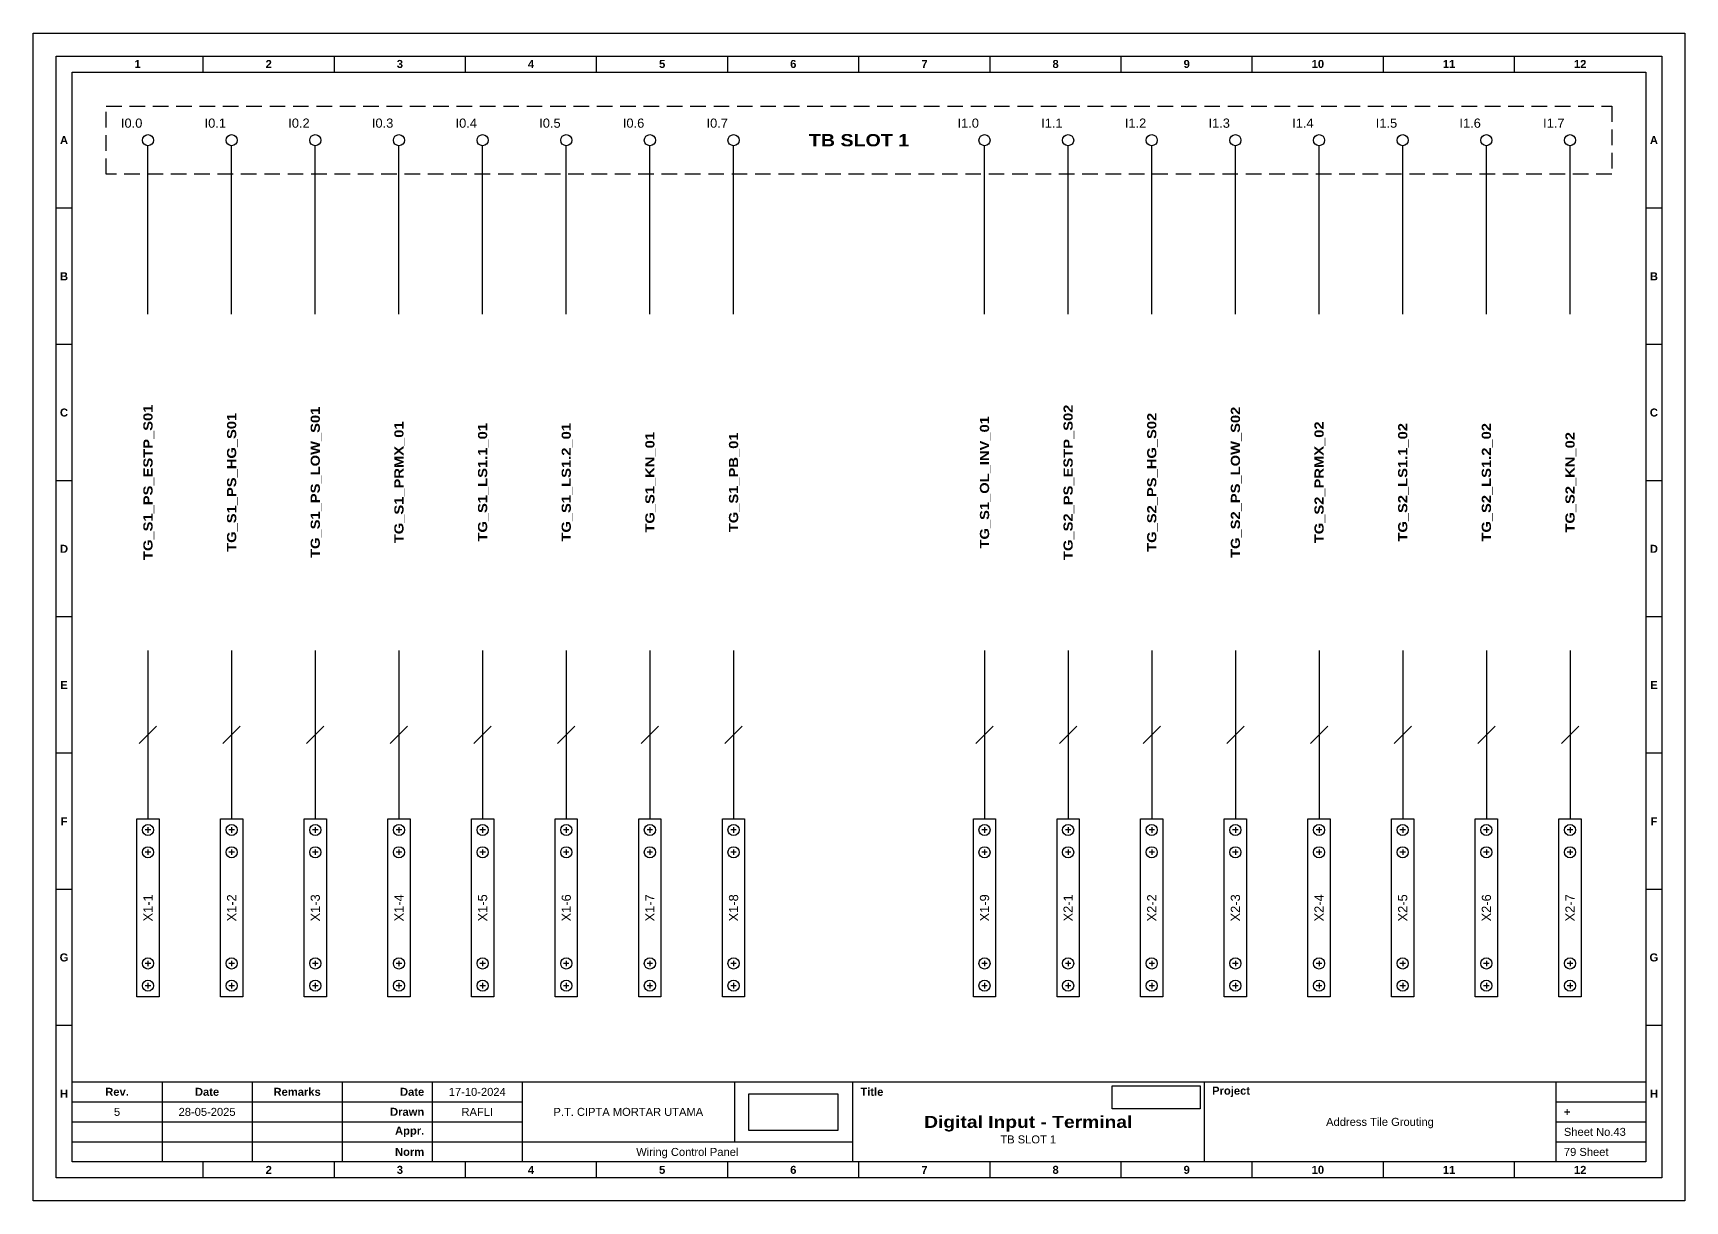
# Model space of a CAD drawing. Header units: millimetres. Extents: x 1758 to 3576, y 1915 to 2566.
# Drawn here: x 1758.5 to 2027.8, y 2375.9 to 2566.3 of the extents above; entities that cross this region are included whole.
import ezdxf
from ezdxf.enums import TextEntityAlignment as Align

# ---------------------------------------------------------------- set-up
doc = ezdxf.new("R2010")
doc.units = ezdxf.units.MM
doc.linetypes.add('HIDDEN', pattern=[9.525, 6.35, -3.175])
doc.styles.add('Bold', font='ariblk.ttf', dxfattribs={"height": 25.4})
doc.styles.get("Standard").update_dxf_attribs({"font": 'arial.ttf'})
picture_1 = doc.add_image_def('image1.png', size_in_pixel=(2048, 847))
picture_2 = doc.add_image_def('image2.png', size_in_pixel=(2092, 542))

# ---------------------------------------------------------------- blocks, each defined once
blk = doc.blocks.new('KOP MU PROJECT')
at = {"color": 6, "ltscale": 50}
for p, q in [((27.74, 184.05), (27.74, 186.66)), ((49.13, 184.05), (49.13, 186.66)), ((70.51, 184.05), (70.51, 186.66)), ((91.89, 184.05), (91.89, 186.66)), ((113.27, 184.05), (113.27, 186.66)), ((134.66, 184.05), (134.66, 186.66)), ((156.04, 184.05), (156.04, 186.66)), ((177.42, 184.05), (177.42, 186.66)), ((198.8, 184.05), (198.8, 186.66)), ((220.19, 184.05), (220.19, 186.66)), ((241.57, 184.05), (241.57, 186.66)), ((6.36, 161.84), (3.75, 161.84)), ((265.59, 161.84), (262.98, 161.84)), ((6.36, 139.63), (3.75, 139.63)), ((265.59, 139.63), (262.98, 139.63)), ((6.36, 117.42), (3.75, 117.42)), ((265.59, 117.42), (262.98, 117.42)), ((6.36, 95.22), (3.75, 95.22)), ((265.59, 95.22), (262.98, 95.22)), ((6.36, 73.01), (3.75, 73.01)), ((265.59, 73.01), (262.98, 73.01)), ((6.36, 50.8), (3.75, 50.8)), ((265.59, 50.8), (262.98, 50.8)), ((6.36, 28.59), (3.75, 28.59)), ((265.59, 28.59), (262.98, 28.59)), ((27.74, 3.75), (27.74, 6.36)), ((49.13, 3.75), (49.13, 6.36)), ((70.51, 3.75), (70.51, 6.36)), ((91.89, 3.75), (91.89, 6.36)), ((113.27, 3.75), (113.27, 6.36)), ((134.66, 3.75), (134.66, 6.36)), ((156.04, 3.75), (156.04, 6.36)), ((177.42, 3.75), (177.42, 6.36)), ((198.8, 3.75), (198.8, 6.36)), ((220.19, 3.75), (220.19, 6.36)), ((241.57, 3.75), (241.57, 6.36))]:
    blk.add_line(p, q, dxfattribs=at)
at = {"ltscale": 50}
for p, q in [((6.36, 19.41), (262.98, 19.41)), ((21.04, 19.41), (21.04, 6.36)), ((35.72, 19.41), (35.72, 6.36)), ((50.41, 19.41), (50.41, 6.36)), ((65.09, 19.41), (65.09, 6.36)), ((79.77, 19.41), (79.77, 6.36)), ((114.35, 19.41), (114.35, 9.62)), ((133.6, 19.41), (133.6, 6.36)), ((190.95, 19.41), (190.95, 6.36)), ((248.3, 19.41), (248.3, 6.36)), ((6.36, 16.15), (79.77, 16.15)), ((248.3, 16.15), (262.98, 16.15)), ((6.36, 12.89), (79.77, 12.89)), ((248.3, 12.89), (262.98, 12.89)), ((6.36, 9.62), (133.6, 9.62)), ((248.3, 9.62), (262.98, 9.62))]:
    blk.add_line(p, q, dxfattribs=at)
at = {"color": 1, "ltscale": 50}
blk.add_lwpolyline([(269.34, 0), (0, 0), (0, 190.41), (269.34, 190.41)], close=True, dxfattribs=at)
at = {"color": 6, "ltscale": 50}
for points in [[(265.59, 3.75), (3.75, 3.75), (3.75, 186.66), (265.59, 186.66)], [(262.98, 6.36), (6.36, 6.36), (6.36, 184.05), (262.98, 184.05)]]:
    blk.add_lwpolyline(points, close=True, dxfattribs=at)
at = {"ltscale": 50, "char_height": 1.305, "attachment_point": 4}
for s, width, heights, insert in [('\\pxqc;{\\fArial|b1|i0|c0|p34;1}', 21.3825, [2.51], (6.36, 185.36)), ('\\pxqc;{\\fArial|b1|i0|c0|p34;2}', 21.3825, [2.51], (27.74, 185.36)), ('\\pxqc;{\\fArial|b1|i0|c0|p34;3}', 21.3825, [2.51], (49.13, 185.36)), ('\\pxqc;{\\fArial|b1|i0|c0|p34;4}', 21.3825, [2.51], (70.51, 185.36)), ('\\pxqc;{\\fArial|b1|i0|c0|p34;5}', 21.3825, [2.51], (91.89, 185.36)), ('\\pxqc;{\\fArial|b1|i0|c0|p34;6}', 21.3825, [2.51], (113.27, 185.36)), ('\\pxqc;{\\fArial|b1|i0|c0|p34;7}', 21.3825, [2.51], (134.66, 185.36)), ('\\pxqc;{\\fArial|b1|i0|c0|p34;8}', 21.3825, [2.51], (156.04, 185.36)), ('\\pxqc;{\\fArial|b1|i0|c0|p34;9}', 21.3825, [2.51], (177.42, 185.36)), ('\\pxqc;{\\fArial|b1|i0|c0|p34;10}', 21.3825, [2.51], (198.8, 185.36)), ('\\pxqc;{\\fArial|b1|i0|c0|p34;11}', 21.3825, [2.51], (220.19, 185.36)), ('\\pxqc;{\\fArial|b1|i0|c0|p34;12}', 21.3825, [2.51], (241.57, 185.36)), ('\\pxqc;{\\fArial|b1|i0|c0|p34;A}', 2.61, [2.51], (3.75, 172.95)), ('\\pxqc;{\\fArial|b1|i0|c0|p34;A}', 2.61, [2.51], (262.98, 172.95)), ('\\pxqc;{\\fArial|b1|i0|c0|p34;B}', 2.61, [2.51], (3.75, 150.74)), ('\\pxqc;{\\fArial|b1|i0|c0|p34;B}', 2.61, [2.51], (262.98, 150.74)), ('\\pxqc;{\\fArial|b1|i0|c0|p34;C}', 2.61, [2.51], (3.75, 128.53)), ('\\pxqc;{\\fArial|b1|i0|c0|p34;C}', 2.61, [2.51], (262.98, 128.53)), ('\\pxqc;{\\fArial|b1|i0|c0|p34;D}', 2.61, [2.51], (3.75, 106.32)), ('\\pxqc;{\\fArial|b1|i0|c0|p34;D}', 2.61, [2.51], (262.98, 106.32)), ('\\pxqc;{\\fArial|b1|i0|c0|p34;E}', 2.61, [2.51], (3.75, 84.11)), ('\\pxqc;{\\fArial|b1|i0|c0|p34;E}', 2.61, [2.51], (262.98, 84.11)), ('\\pxqc;{\\fArial|b1|i0|c0|p34;F}', 2.61, [2.51], (3.75, 61.9)), ('\\pxqc;{\\fArial|b1|i0|c0|p34;F}', 2.61, [2.51], (262.98, 61.9)), ('\\pxqc;{\\fArial|b1|i0|c0|p34;G}', 2.61, [2.51], (3.75, 39.69)), ('\\pxqc;{\\fArial|b1|i0|c0|p34;G}', 2.61, [2.51], (262.98, 39.69)), ('\\pxqc;{\\fArial|b1|i0|c0|p34;H}', 2.61, [2.51], (3.75, 17.47)), ('\\pxqc;{\\fArial|b1|i0|c0|p34;Rev.}', 14.6811, [2.88], (6.36, 17.78)), ('\\pxqc;{\\fArial|b1|i0|c0|p34;Date}', 14.6811, [2.88], (21.04, 17.78)), ('\\pxqc;{\\fArial|b1|i0|c0|p34;Remarks}', 14.6811, [2.88], (35.72, 17.78)), ('\\pxqr;{\\fArial|b1|i0|c0|p34;Date}', 13.3761, [2.88], (50.41, 17.78)), ('\\pxql;{\\fArial|b1|i0|c0|p34;Title}', 50.2419, [2.88], (134.9, 17.78)), ('\\pxql;{\\fArial|b1|i0|c0|p34;Project}', 50.2419, [2.88], (192.25, 17.78)), ('\\pxqc;{\\fArial|b1|i0|c0|p34;H}', 2.61, [2.51], (262.98, 17.47)), ('\\pxqr;{\\fArial|b1|i0|c0|p34;Drawn}', 13.3761, [2.88], (50.41, 14.52)), ('\\pxql;{\\fArial|b1|i0|c0|p34;+}', 14.6811, [2.88], (249.61, 14.52)), ('\\pxqr;{\\fArial|b1|i0|c0|p34;Appr.}', 13.3761, [2.88], (50.41, 11.26)), ('\\pxqr;{\\fArial|b1|i0|c0|p34;Norm}', 13.3761, [2.88], (50.41, 7.99)), ('\\pxqc;{\\fArial|b1|i0|c0|p34;2}', 21.3825, [2.51], (27.74, 5.06)), ('\\pxqc;{\\fArial|b1|i0|c0|p34;3}', 21.3825, [2.51], (49.13, 5.06)), ('\\pxqc;{\\fArial|b1|i0|c0|p34;4}', 21.3825, [2.51], (70.51, 5.06)), ('\\pxqc;{\\fArial|b1|i0|c0|p34;5}', 21.3825, [2.51], (91.89, 5.06)), ('\\pxqc;{\\fArial|b1|i0|c0|p34;6}', 21.3825, [2.51], (113.27, 5.06)), ('\\pxqc;{\\fArial|b1|i0|c0|p34;7}', 21.3825, [2.51], (134.66, 5.06)), ('\\pxqc;{\\fArial|b1|i0|c0|p34;8}', 21.3825, [2.51], (156.04, 5.06)), ('\\pxqc;{\\fArial|b1|i0|c0|p34;9}', 21.3825, [2.51], (177.42, 5.06)), ('\\pxqc;{\\fArial|b1|i0|c0|p34;10}', 21.3825, [2.51], (198.8, 5.06)), ('\\pxqc;{\\fArial|b1|i0|c0|p34;11}', 21.3825, [2.51], (220.19, 5.06)), ('\\pxqc;{\\fArial|b1|i0|c0|p34;12}', 21.3825, [2.51], (241.57, 5.06))]:
    blk.add_mtext_dynamic_manual_height_columns(s, width=width, gutter_width=0.0326, heights=heights, dxfattribs=dict(at, insert=insert))
at = {"ltscale": 50}
for tag, p in [('DATECREATED', (72.43, 17.78)), ('REV', (13.7, 14.52)), ('REVDATE', (28.38, 14.52)), ('REMARKS', (43.06, 14.52)), ('DRAWN', (72.43, 14.52)), ('COMPANY', (97.06, 14.52)), ('PROJECT', (219.62, 12.89)), ('APPR', (72.43, 11.26)), ('NORM', (72.43, 7.99)), ('DRAWINGCATEGORY', (106.68, 7.99)), ('DESCRIPTION', (162.27, 10.03))]:
    blk.add_attdef(tag, text='', height=1.3, dxfattribs=at).set_placement(p, align=Align.MIDDLE_CENTER)
at = {"ltscale": 50, "style": 'Bold'}
blk.add_attdef('TITLE', text='', height=1.96, dxfattribs=at).set_placement((162.27, 12.89), align=Align.MIDDLE_CENTER)
at = {"ltscale": 50}
for tag, p in [('SHEETNUMBER', (249.61, 11.26)), ('TOTALSHEET', (249.61, 7.99))]:
    blk.add_attdef(tag, text='', height=1.3, dxfattribs=at).set_placement(p, align=Align.MIDDLE_LEFT)
image = blk.add_image(picture_1, insert=(116.72, 11.48), size_in_units=(14.5, 6), dxfattribs=at)
image.dxf.flags = 15
image = blk.add_image(picture_2, insert=(175.94, 15.04), size_in_units=(14.36, 3.72), dxfattribs=at)
image.dxf.flags = 15

msp = doc.modelspace()

# ---------------------------------------------------------------- linework, layer by layer
at = {"color": 146, "true_color": 0x105689}
for p, q in [((1777.22, 2520.54), (1777.22, 2547.98)), ((1790.86, 2520.54), (1790.86, 2547.98)), ((1804.5, 2520.54), (1804.5, 2547.98)), ((1818.14, 2520.54), (1818.14, 2547.98)), ((1831.78, 2520.54), (1831.78, 2547.98)), ((1845.42, 2520.54), (1845.42, 2547.98)), ((1859.06, 2520.54), (1859.06, 2547.98)), ((1872.7, 2520.54), (1872.7, 2547.98)), ((1913.62, 2520.54), (1913.62, 2547.98)), ((1927.25, 2520.54), (1927.25, 2547.98)), ((1940.89, 2520.54), (1940.89, 2547.98)), ((1954.53, 2520.54), (1954.53, 2547.98)), ((1968.17, 2520.54), (1968.17, 2547.98)), ((1981.81, 2520.54), (1981.81, 2547.98)), ((1995.45, 2520.54), (1995.45, 2547.98)), ((2009.09, 2520.54), (2009.09, 2547.98)), ((1777.22, 2465.67), (1777.22, 2438.23)), ((1790.86, 2465.67), (1790.86, 2438.23)), ((1804.5, 2465.67), (1804.5, 2438.23)), ((1818.14, 2465.67), (1818.14, 2438.23)), ((1831.78, 2465.67), (1831.78, 2438.23)), ((1845.42, 2465.67), (1845.42, 2438.23)), ((1859.06, 2465.67), (1859.06, 2438.23)), ((1872.7, 2465.67), (1872.7, 2438.23)), ((1913.62, 2465.67), (1913.62, 2438.23)), ((1927.25, 2465.67), (1927.25, 2438.23)), ((1940.89, 2465.67), (1940.89, 2438.23)), ((1954.53, 2465.67), (1954.53, 2438.23)), ((1968.17, 2465.67), (1968.17, 2438.23)), ((1981.81, 2465.67), (1981.81, 2438.23)), ((1995.45, 2465.67), (1995.45, 2438.23)), ((2009.09, 2465.67), (2009.09, 2438.23)), ((1775.8, 2450.53), (1778.63, 2453.36)), ((1789.44, 2450.53), (1792.27, 2453.36)), ((1803.08, 2450.53), (1805.91, 2453.36)), ((1816.72, 2450.53), (1819.55, 2453.36)), ((1830.36, 2450.53), (1833.19, 2453.36)), ((1844, 2450.53), (1846.83, 2453.36)), ((1857.64, 2450.53), (1860.47, 2453.36)), ((1871.28, 2450.53), (1874.11, 2453.36)), ((1912.2, 2450.53), (1915.03, 2453.36)), ((1925.84, 2450.53), (1928.67, 2453.36)), ((1939.48, 2450.53), (1942.31, 2453.36)), ((1953.12, 2450.53), (1955.95, 2453.36)), ((1966.76, 2450.53), (1969.59, 2453.36)), ((1980.4, 2450.53), (1983.23, 2453.36)), ((1994.04, 2450.53), (1996.87, 2453.36)), ((2007.68, 2450.53), (2010.51, 2453.36))]:
    msp.add_line(p, q, dxfattribs=at)
at = {"color": 6}
for p, q in [((1777.67, 2436.42), (1776.76, 2436.42)), ((1777.22, 2436.87), (1777.22, 2435.96)), ((1791.31, 2436.42), (1790.4, 2436.42)), ((1790.86, 2436.87), (1790.86, 2435.96)), ((1804.95, 2436.42), (1804.04, 2436.42)), ((1804.5, 2436.87), (1804.5, 2435.96)), ((1818.59, 2436.42), (1817.68, 2436.42)), ((1818.14, 2436.87), (1818.14, 2435.96)), ((1832.23, 2436.42), (1831.32, 2436.42)), ((1831.78, 2436.87), (1831.78, 2435.96)), ((1845.87, 2436.42), (1844.96, 2436.42)), ((1845.42, 2436.87), (1845.42, 2435.96)), ((1859.51, 2436.42), (1858.6, 2436.42)), ((1859.06, 2436.87), (1859.06, 2435.96)), ((1873.15, 2436.42), (1872.24, 2436.42)), ((1872.7, 2436.87), (1872.7, 2435.96)), ((1914.07, 2436.42), (1913.16, 2436.42)), ((1913.62, 2436.87), (1913.62, 2435.96)), ((1927.71, 2436.42), (1926.8, 2436.42)), ((1927.25, 2436.87), (1927.25, 2435.96)), ((1941.35, 2436.42), (1940.44, 2436.42)), ((1940.89, 2436.87), (1940.89, 2435.96)), ((1954.99, 2436.42), (1954.08, 2436.42)), ((1954.53, 2436.87), (1954.53, 2435.96)), ((1968.63, 2436.42), (1967.72, 2436.42)), ((1968.17, 2436.87), (1968.17, 2435.96)), ((1982.27, 2436.42), (1981.36, 2436.42)), ((1981.81, 2436.87), (1981.81, 2435.96)), ((1995.91, 2436.42), (1995, 2436.42)), ((1995.45, 2436.87), (1995.45, 2435.96)), ((2009.55, 2436.42), (2008.64, 2436.42)), ((2009.09, 2436.87), (2009.09, 2435.96)), ((1777.67, 2432.79), (1776.76, 2432.79)), ((1777.22, 2433.24), (1777.22, 2432.34)), ((1791.31, 2432.79), (1790.4, 2432.79)), ((1790.86, 2433.24), (1790.86, 2432.34)), ((1804.95, 2432.79), (1804.04, 2432.79)), ((1804.5, 2433.24), (1804.5, 2432.34)), ((1818.59, 2432.79), (1817.68, 2432.79)), ((1818.14, 2433.24), (1818.14, 2432.34)), ((1832.23, 2432.79), (1831.32, 2432.79)), ((1831.78, 2433.24), (1831.78, 2432.34)), ((1845.87, 2432.79), (1844.96, 2432.79)), ((1845.42, 2433.24), (1845.42, 2432.34)), ((1859.51, 2432.79), (1858.6, 2432.79)), ((1859.06, 2433.24), (1859.06, 2432.34)), ((1873.15, 2432.79), (1872.24, 2432.79)), ((1872.7, 2433.24), (1872.7, 2432.34)), ((1914.07, 2432.79), (1913.16, 2432.79)), ((1913.62, 2433.24), (1913.62, 2432.34)), ((1927.71, 2432.79), (1926.8, 2432.79)), ((1927.25, 2433.24), (1927.25, 2432.34)), ((1941.35, 2432.79), (1940.44, 2432.79)), ((1940.89, 2433.24), (1940.89, 2432.34)), ((1954.99, 2432.79), (1954.08, 2432.79)), ((1954.53, 2433.24), (1954.53, 2432.34)), ((1968.63, 2432.79), (1967.72, 2432.79)), ((1968.17, 2433.24), (1968.17, 2432.34)), ((1982.27, 2432.79), (1981.36, 2432.79)), ((1981.81, 2433.24), (1981.81, 2432.34)), ((1995.91, 2432.79), (1995, 2432.79)), ((1995.45, 2433.24), (1995.45, 2432.34)), ((2009.55, 2432.79), (2008.64, 2432.79)), ((2009.09, 2433.24), (2009.09, 2432.34)), ((1777.67, 2414.66), (1776.76, 2414.66)), ((1777.22, 2415.11), (1777.22, 2414.2)), ((1791.31, 2414.66), (1790.4, 2414.66)), ((1790.86, 2415.11), (1790.86, 2414.2)), ((1804.95, 2414.66), (1804.04, 2414.66)), ((1804.5, 2415.11), (1804.5, 2414.2)), ((1818.59, 2414.66), (1817.68, 2414.66)), ((1818.14, 2415.11), (1818.14, 2414.2)), ((1832.23, 2414.66), (1831.32, 2414.66)), ((1831.78, 2415.11), (1831.78, 2414.2)), ((1845.87, 2414.66), (1844.96, 2414.66)), ((1845.42, 2415.11), (1845.42, 2414.2)), ((1859.51, 2414.66), (1858.6, 2414.66)), ((1859.06, 2415.11), (1859.06, 2414.2)), ((1873.15, 2414.66), (1872.24, 2414.66)), ((1872.7, 2415.11), (1872.7, 2414.2)), ((1914.07, 2414.66), (1913.16, 2414.66)), ((1913.62, 2415.11), (1913.62, 2414.2)), ((1927.71, 2414.66), (1926.8, 2414.66)), ((1927.25, 2415.11), (1927.25, 2414.2)), ((1941.35, 2414.66), (1940.44, 2414.66)), ((1940.89, 2415.11), (1940.89, 2414.2)), ((1954.99, 2414.66), (1954.08, 2414.66)), ((1954.53, 2415.11), (1954.53, 2414.2)), ((1968.63, 2414.66), (1967.72, 2414.66)), ((1968.17, 2415.11), (1968.17, 2414.2)), ((1982.27, 2414.66), (1981.36, 2414.66)), ((1981.81, 2415.11), (1981.81, 2414.2)), ((1995.91, 2414.66), (1995, 2414.66)), ((1995.45, 2415.11), (1995.45, 2414.2)), ((2009.55, 2414.66), (2008.64, 2414.66)), ((2009.09, 2415.11), (2009.09, 2414.2)), ((1777.67, 2411.03), (1776.76, 2411.03)), ((1777.22, 2411.48), (1777.22, 2410.58)), ((1791.31, 2411.03), (1790.4, 2411.03)), ((1790.86, 2411.48), (1790.86, 2410.58)), ((1804.95, 2411.03), (1804.04, 2411.03)), ((1804.5, 2411.48), (1804.5, 2410.58)), ((1818.59, 2411.03), (1817.68, 2411.03)), ((1818.14, 2411.48), (1818.14, 2410.58)), ((1832.23, 2411.03), (1831.32, 2411.03)), ((1831.78, 2411.48), (1831.78, 2410.58)), ((1845.87, 2411.03), (1844.96, 2411.03)), ((1845.42, 2411.48), (1845.42, 2410.58)), ((1859.51, 2411.03), (1858.6, 2411.03)), ((1859.06, 2411.48), (1859.06, 2410.58)), ((1873.15, 2411.03), (1872.24, 2411.03)), ((1872.7, 2411.48), (1872.7, 2410.58)), ((1914.07, 2411.03), (1913.16, 2411.03)), ((1913.62, 2411.48), (1913.62, 2410.58)), ((1927.71, 2411.03), (1926.8, 2411.03)), ((1927.25, 2411.48), (1927.25, 2410.58)), ((1941.35, 2411.03), (1940.44, 2411.03)), ((1940.89, 2411.48), (1940.89, 2410.58)), ((1954.99, 2411.03), (1954.08, 2411.03)), ((1954.53, 2411.48), (1954.53, 2410.58)), ((1968.63, 2411.03), (1967.72, 2411.03)), ((1968.17, 2411.48), (1968.17, 2410.58)), ((1982.27, 2411.03), (1981.36, 2411.03)), ((1981.81, 2411.48), (1981.81, 2410.58)), ((1995.91, 2411.03), (1995, 2411.03)), ((1995.45, 2411.48), (1995.45, 2410.58)), ((2009.55, 2411.03), (2008.64, 2411.03)), ((2009.09, 2411.48), (2009.09, 2410.58))]:
    msp.add_line(p, q, dxfattribs=at)
at = {"linetype": 'HIDDEN', "ltscale": 0.4}
msp.add_lwpolyline([(1770.4, 2554.43), (2015.91, 2554.43), (2015.91, 2543.33), (1770.4, 2543.33)], close=True, dxfattribs=at)
at = {"color": 6}
for points in [[(1775.4, 2438.23), (1779.03, 2438.23), (1779.03, 2409.22), (1775.4, 2409.22)], [(1789.04, 2438.23), (1792.67, 2438.23), (1792.67, 2409.22), (1789.04, 2409.22)], [(1802.68, 2438.23), (1806.31, 2438.23), (1806.31, 2409.22), (1802.68, 2409.22)], [(1816.32, 2438.23), (1819.95, 2438.23), (1819.95, 2409.22), (1816.32, 2409.22)], [(1829.96, 2438.23), (1833.59, 2438.23), (1833.59, 2409.22), (1829.96, 2409.22)], [(1843.6, 2438.23), (1847.23, 2438.23), (1847.23, 2409.22), (1843.6, 2409.22)], [(1857.24, 2438.23), (1860.87, 2438.23), (1860.87, 2409.22), (1857.24, 2409.22)], [(1870.88, 2438.23), (1874.51, 2438.23), (1874.51, 2409.22), (1870.88, 2409.22)], [(1911.8, 2438.23), (1915.43, 2438.23), (1915.43, 2409.22), (1911.8, 2409.22)], [(1925.44, 2438.23), (1929.07, 2438.23), (1929.07, 2409.22), (1925.44, 2409.22)], [(1939.08, 2438.23), (1942.71, 2438.23), (1942.71, 2409.22), (1939.08, 2409.22)], [(1952.72, 2438.23), (1956.35, 2438.23), (1956.35, 2409.22), (1952.72, 2409.22)], [(1966.36, 2438.23), (1969.99, 2438.23), (1969.99, 2409.22), (1966.36, 2409.22)], [(1980, 2438.23), (1983.63, 2438.23), (1983.63, 2409.22), (1980, 2409.22)], [(1993.64, 2438.23), (1997.27, 2438.23), (1997.27, 2409.22), (1993.64, 2409.22)], [(2007.28, 2438.23), (2010.91, 2438.23), (2010.91, 2409.22), (2007.28, 2409.22)]]:
    msp.add_lwpolyline(points, close=True, dxfattribs=at)
at = {"color": 146, "ltscale": 500, "true_color": 0x105689}
for centre in [(1777.22, 2548.88), (1790.86, 2548.88), (1804.5, 2548.88), (1818.14, 2548.88), (1831.78, 2548.88), (1845.42, 2548.88), (1859.06, 2548.88), (1872.7, 2548.88), (1913.62, 2548.88), (1927.25, 2548.88), (1940.89, 2548.88), (1954.53, 2548.88), (1968.17, 2548.88), (1981.81, 2548.88), (1995.45, 2548.88), (2009.09, 2548.88)]:
    msp.add_circle(centre, 0.907, dxfattribs=at)
at = {"color": 6, "ltscale": 500}
for centre in [(1777.22, 2436.42), (1790.86, 2436.42), (1804.5, 2436.42), (1818.14, 2436.42), (1831.78, 2436.42), (1845.42, 2436.42), (1859.06, 2436.42), (1872.7, 2436.42), (1913.62, 2436.42), (1927.25, 2436.42), (1940.89, 2436.42), (1954.53, 2436.42), (1968.17, 2436.42), (1981.81, 2436.42), (1995.45, 2436.42), (2009.09, 2436.42), (1777.22, 2432.79), (1790.86, 2432.79), (1804.5, 2432.79), (1818.14, 2432.79), (1831.78, 2432.79), (1845.42, 2432.79), (1859.06, 2432.79), (1872.7, 2432.79), (1913.62, 2432.79), (1927.25, 2432.79), (1940.89, 2432.79), (1954.53, 2432.79), (1968.17, 2432.79), (1981.81, 2432.79), (1995.45, 2432.79), (2009.09, 2432.79), (1777.22, 2414.66), (1790.86, 2414.66), (1804.5, 2414.66), (1818.14, 2414.66), (1831.78, 2414.66), (1845.42, 2414.66), (1859.06, 2414.66), (1872.7, 2414.66), (1913.62, 2414.66), (1927.25, 2414.66), (1940.89, 2414.66), (1954.53, 2414.66), (1968.17, 2414.66), (1981.81, 2414.66), (1995.45, 2414.66), (2009.09, 2414.66), (1777.22, 2411.03), (1790.86, 2411.03), (1804.5, 2411.03), (1818.14, 2411.03), (1831.78, 2411.03), (1845.42, 2411.03), (1859.06, 2411.03), (1872.7, 2411.03), (1913.62, 2411.03), (1927.25, 2411.03), (1940.89, 2411.03), (1954.53, 2411.03), (1968.17, 2411.03), (1981.81, 2411.03), (1995.45, 2411.03), (2009.09, 2411.03)]:
    msp.add_circle(centre, 0.907, dxfattribs=at)

# ---------------------------------------------------------------- block references
msp.add_blockref('KOP MU PROJECT', (1758.48, 2375.94)).add_auto_attribs({'DESCRIPTION': 'TB SLOT 1', 'TITLE': 'Digital Input - Terminal', 'PROJECT': 'Address Tile Grouting', 'COMPANY': 'P.T. CIPTA MORTAR UTAMA', 'DRAWINGCATEGORY': 'Wiring Control Panel', 'DRAWN': 'RAFLI', 'DATECREATED': '17-10-2024', 'REVDATE': '28-05-2025', 'REV': '5', 'SHEETNUMBER': 'Sheet No.43', 'TOTALSHEET': '79 Sheet'})

# ---------------------------------------------------------------- texts
at = {"ltscale": 500}
for s, p in [('I0.0', (1776.31, 2551.66)), ('I0.1', (1789.95, 2551.66)), ('I0.2', (1803.59, 2551.66)), ('I0.3', (1817.23, 2551.66)), ('I0.4', (1830.87, 2551.66)), ('I0.5', (1844.51, 2551.66)), ('I0.6', (1858.15, 2551.66)), ('I0.7', (1871.79, 2551.66)), ('I1.0', (1912.71, 2551.66)), ('I1.1', (1926.35, 2551.66)), ('I1.2', (1939.99, 2551.66)), ('I1.3', (1953.63, 2551.66)), ('I1.4', (1967.27, 2551.66)), ('I1.5', (1980.91, 2551.66)), ('I1.6', (1994.55, 2551.66)), ('I1.7', (2008.19, 2551.66))]:
    msp.add_text(s, height=1.5, dxfattribs=at).set_placement(p, align=Align.MIDDLE_RIGHT)
at = {"ltscale": 500, "style": 'Bold'}
msp.add_text('TB SLOT 1', height=2, dxfattribs=at).set_placement((1893.16, 2548.88), align=Align.MIDDLE_CENTER)
for s, p in [('TG_S1_PS_ESTP_S01', (1777.22, 2493.1)), ('TG_S1_PS_LOW_S01', (1804.5, 2493.1)), ('TG_S2_PS_ESTP_S02', (1927.25, 2493.1)), ('TG_S2_PS_LOW_S02', (1954.53, 2493.1)), ('TG_S1_PS_HG_S01', (1790.86, 2493.1)), ('TG_S1_PRMX_01', (1818.14, 2493.1)), ('TG_S1_LS1.1_01', (1831.78, 2493.1)), ('TG_S1_LS1.2_01', (1845.42, 2493.1)), ('TG_S1_OL_INV_01', (1913.62, 2493.1)), ('TG_S2_PS_HG_S02', (1940.89, 2493.1)), ('TG_S2_PRMX_02', (1968.17, 2493.1)), ('TG_S2_LS1.1_02', (1981.81, 2493.1)), ('TG_S2_LS1.2_02', (1995.45, 2493.1)), ('TG_S1_KN_01', (1859.06, 2493.1)), ('TG_S1_PB_01', (1872.7, 2493.1)), ('TG_S2_KN_02', (2009.09, 2493.1))]:
    msp.add_text(s, height=1.5, rotation=90, dxfattribs=at).set_placement(p, align=Align.MIDDLE_CENTER)
at = {"ltscale": 500}
for s, p in [('X1-1', (1777.22, 2423.72)), ('X1-2', (1790.86, 2423.72)), ('X1-3', (1804.5, 2423.72)), ('X1-4', (1818.14, 2423.72)), ('X1-5', (1831.78, 2423.72)), ('X1-6', (1845.42, 2423.72)), ('X1-7', (1859.06, 2423.72)), ('X1-8', (1872.7, 2423.72)), ('X1-9', (1913.62, 2423.72)), ('X2-1', (1927.25, 2423.72)), ('X2-2', (1940.89, 2423.72)), ('X2-3', (1954.53, 2423.72)), ('X2-4', (1968.17, 2423.72)), ('X2-5', (1981.81, 2423.72)), ('X2-6', (1995.45, 2423.72)), ('X2-7', (2009.09, 2423.72))]:
    msp.add_text(s, height=1.5, rotation=90, dxfattribs=at).set_placement(p, align=Align.MIDDLE_CENTER)

doc.saveas('drawing.dxf')
